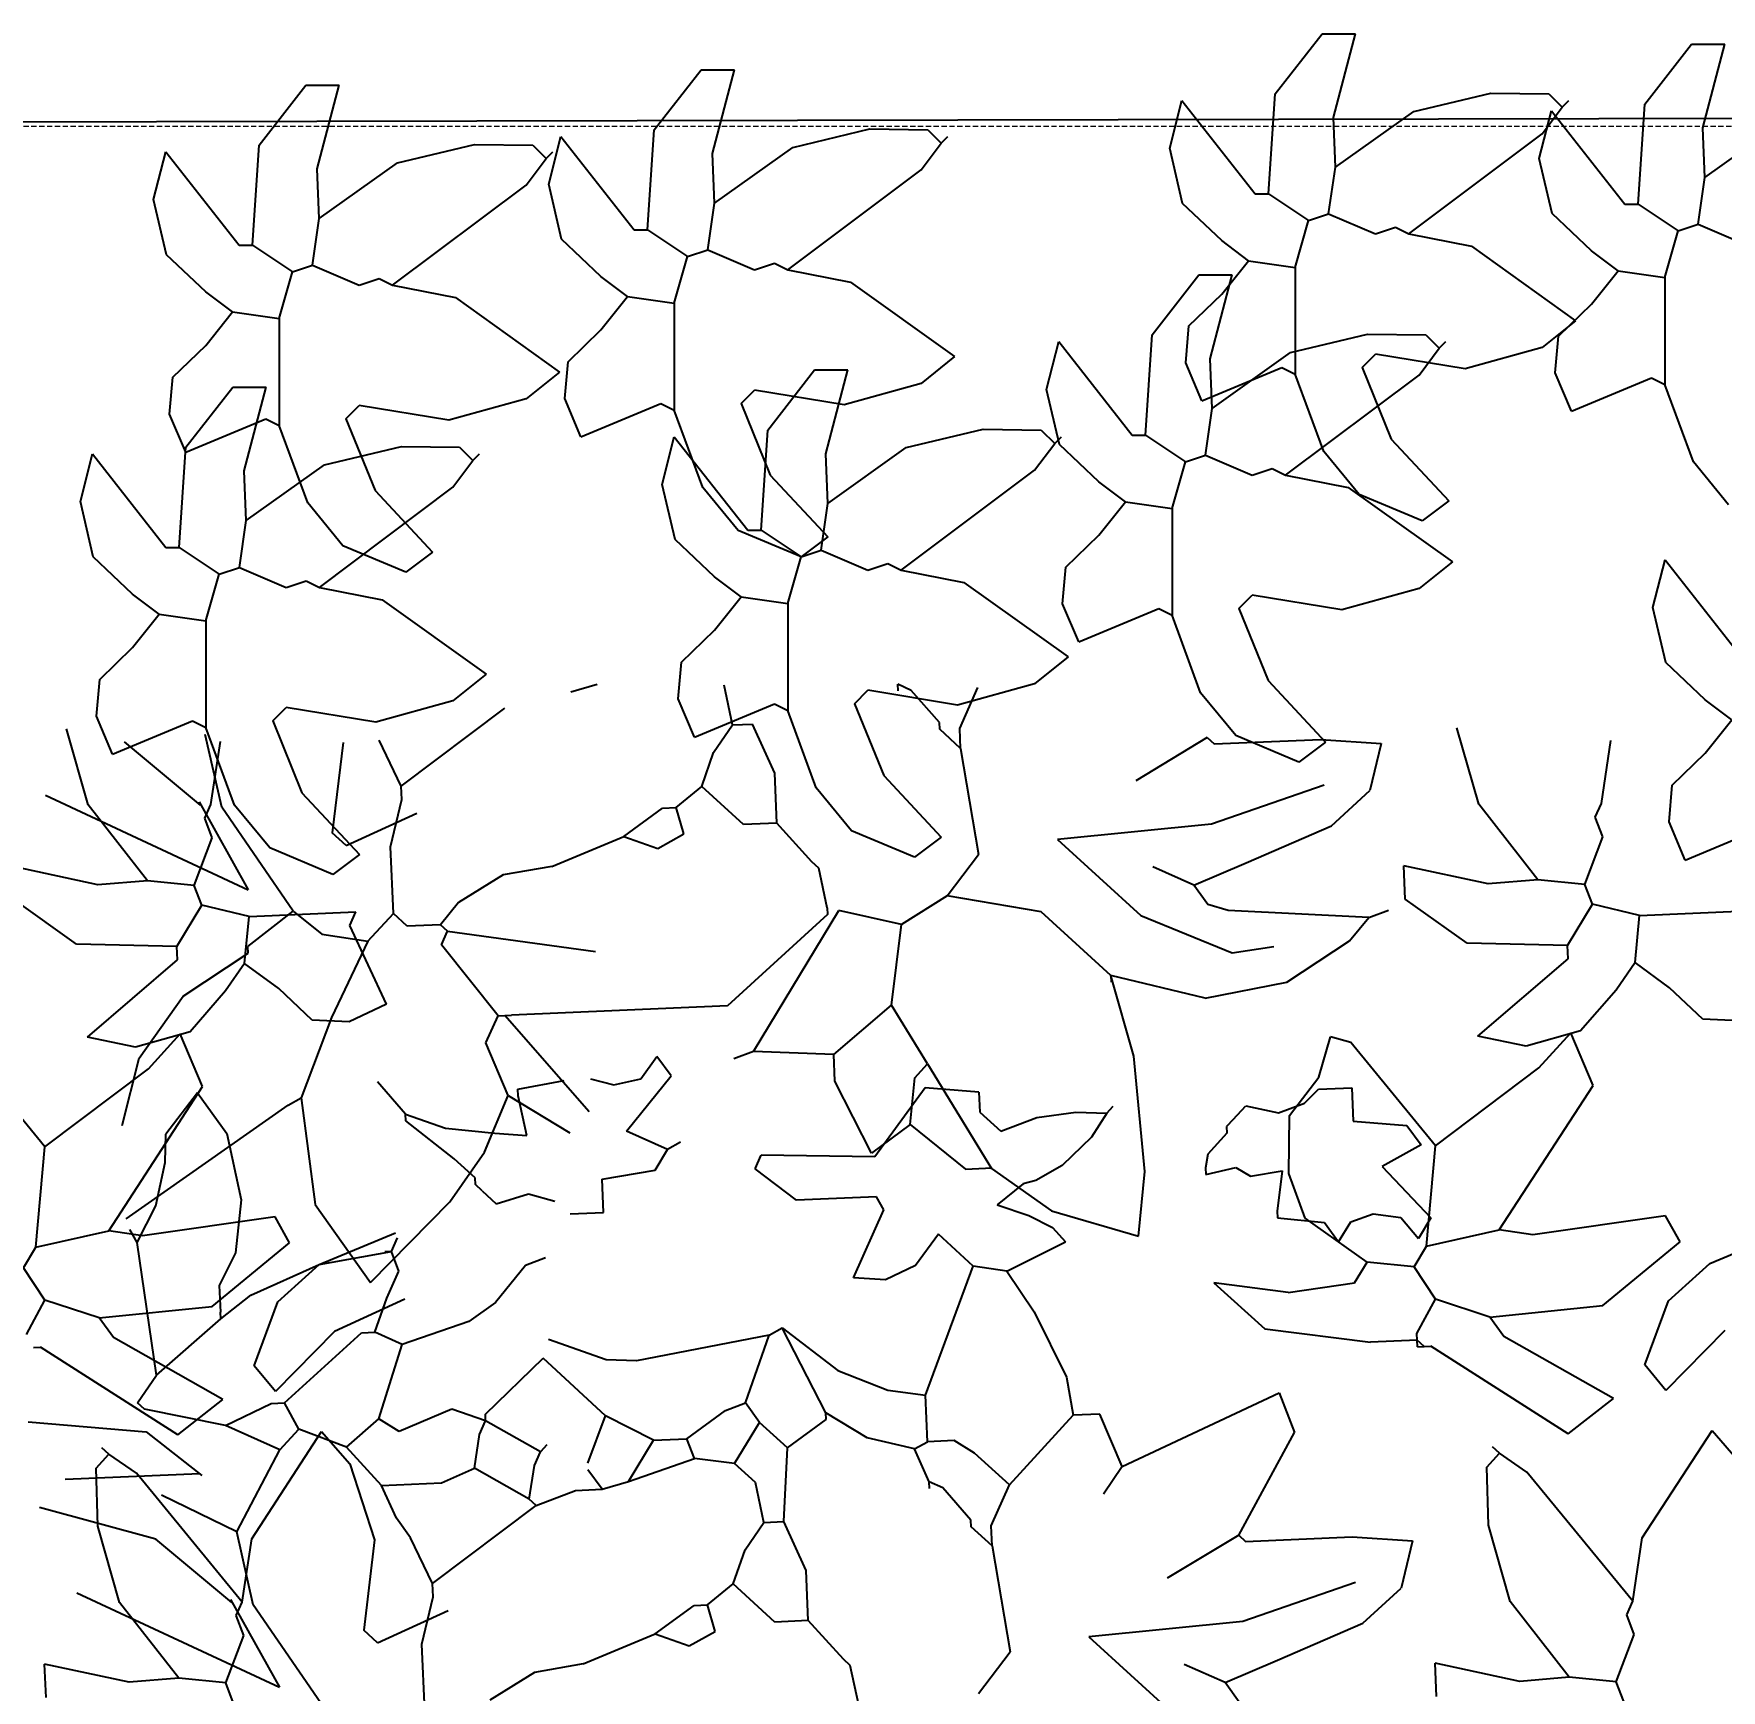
# Model space of a CAD drawing. Header units: inches. Extents: x 745 to 1928, y 308 to 2639.
# Drawn here: x 1653.5 to 1734.2, y 2533.6 to 2612.7 of the extents above; entities that cross this region are included whole.
import ezdxf

# ---------------------------------------------------------------- set-up
doc = ezdxf.new("R2010")
doc.units = ezdxf.units.IN
doc.header["$MEASUREMENT"] = 0
doc.linetypes.add('HIDDEN', pattern=[0.375, 0.25, -0.125])
for name, color, linetype, lineweight in [('A-FLOR-FTPT', 6, 'HIDDEN', 13), ('G-ANNO-DIM', 90, 'Continuous', 18), ('G-HEDGE', 96, 'Continuous', 25)]:
    doc.layers.add(name, color=color, linetype=linetype, lineweight=lineweight)
doc.styles.add('ARIAL', font='arial.ttf')
doc.dimstyles.new('TICK_36', dxfattribs={"dimtxt": 10, "dimasz": 3.6, "dimexe": 1.8, "dimexo": 1.2, "dimgap": 1.8, "dimtad": 0, "dimdec": 0, "dimzin": 0, "dimdsep": 46, "dimtxsty": 'ARIAL', "dimblk": 'OBLIQUE', "dimcen": 1.8, "dimdle": 1.8, "dimclrd": 256, "dimclrt": 256, "dimadec": 0, "dimazin": 0, "dimtfac": 1, "dimtdec": 0, "dimtmove": 1, "dimatfit": 3, "dimldrblk": 'OPEN90', "dimfxl": 1, "dimtfill": 1, "dimtolj": 1, "dimtzin": 0, "dimarcsym": 0})

# ---------------------------------------------------------------- blocks, each defined once
blk = doc.blocks.new('_Oblique')
at = {"color": 0, "linetype": 'ByBlock', "lineweight": -2}
blk.add_line((-0.5, -0.5), (0.5, 0.5), dxfattribs=at)
blk = doc.blocks.new('*D37')
at = {"layer": 'Defpoints', "color": 0, "transparency": 16777216}
for p in [(1920.195, 2609.029), (1543.521, 2608.302), (1544.011, 2354.302)]:
    blk.add_point(p, dxfattribs=at)
at = {"layer": 'G-ANNO-DIM', "lineweight": -2, "transparency": 16777216}
for p, q in [((1920.191, 2610.829), (1920.407, 2498.85)), ((1920.688, 2353.229), (1920.457, 2473.027))]:
    blk.add_line(p, q, dxfattribs=at)
at = {"layer": 'G-ANNO-DIM', "color": 0, "lineweight": -2, "transparency": 16777216}
for p, q in [((1544.721, 2608.304), (1921.995, 2609.032)), ((1545.211, 2354.304), (1922.485, 2355.032))]:
    blk.add_line(p, q, dxfattribs=at)
at = {"layer": 'G-ANNO-DIM', "lineweight": -2, "transparency": 16777216, "xscale": 3.6, "yscale": 3.6, "zscale": 3.6}
for p, rotation in [((1920.195, 2609.029), 90.11050432522009), ((1920.685, 2355.029), 270.1105043252201)]:
    blk.add_blockref('_Oblique', p, dxfattribs=dict(at, rotation=rotation))
at = {"layer": 'G-ANNO-DIM', "transparency": 16777216, "insert": (1920.432, 2485.938), "char_height": 10, "attachment_point": 5, "rotation": 270.1105, "style": 'ARIAL', "bg_fill": 3, "box_fill_scale": 1.25, "bg_fill_color": 256, "bg_fill_true_color": 13158600, "bg_fill_transparency": 0}
blk.add_mtext('\\A1;254', dxfattribs=at)
blk = doc.blocks.new('_Open90')
at = {"color": 0, "linetype": 'ByBlock', "lineweight": -2}
for p, q in [((-0.5, 0.5), (0, 0)), ((0, 0), (-1, 0)), ((0, 0), (-0.5, -0.5))]:
    blk.add_line(p, q, dxfattribs=at)

msp = doc.modelspace()

# ---------------------------------------------------------------- linework, layer by layer
at = {"layer": 'A-FLOR-FTPT'}
msp.add_line((1543.521, 2608.302), (1839.011, 2608.302), dxfattribs=at)
at = {"layer": 'G-HEDGE'}
for p, q in [((1712.848, 2609.842), (1715.081, 2612.712)), ((1715.081, 2612.712), (1716.675, 2612.712)), ((1715.628, 2608.708), (1716.675, 2612.712)), ((1730.507, 2609.352), (1732.74, 2612.222)), ((1732.74, 2612.222), (1734.334, 2612.222)), ((1733.288, 2608.218), (1734.334, 2612.222)), ((1683.169, 2608.126), (1685.403, 2610.996)), ((1685.403, 2610.996), (1686.996, 2610.996)), ((1685.95, 2606.992), (1686.996, 2610.996)), ((1664.283, 2607.391), (1666.516, 2610.261)), ((1666.516, 2610.261), (1668.11, 2610.261)), ((1667.064, 2606.257), (1668.11, 2610.261)), ((1712.529, 2605.059), (1712.848, 2609.842)), ((1719.464, 2609.001), (1723.146, 2609.88)), ((1723.146, 2609.88), (1725.923, 2609.842)), ((1725.923, 2609.842), (1726.561, 2609.204)), ((1707.804, 2607.244), (1708.384, 2609.523)), ((1708.384, 2609.523), (1711.891, 2605.059)), ((1725.463, 2606.754), (1726.043, 2609.032)), ((1725.605, 2607.929), (1726.561, 2609.204)), ((1726.043, 2609.032), (1729.551, 2604.568)), ((1726.561, 2609.204), (1726.88, 2609.523)), ((1730.189, 2604.568), (1730.507, 2609.352)), ((1715.718, 2606.334), (1715.628, 2608.708)), ((1715.718, 2606.334), (1719.464, 2609.001)), ((1733.377, 2605.844), (1733.288, 2608.218)), ((1733.378, 2605.844), (1737.123, 2608.511)), ((1670.899, 2606.55), (1674.581, 2607.428)), ((1674.581, 2607.428), (1677.359, 2607.391)), ((1678.126, 2605.528), (1678.705, 2607.807)), ((1678.705, 2607.807), (1682.213, 2603.343)), ((1682.851, 2603.343), (1683.169, 2608.126)), ((1689.785, 2607.285), (1693.467, 2608.164)), ((1693.467, 2608.164), (1696.245, 2608.126)), ((1695.927, 2606.213), (1696.883, 2607.488)), ((1696.245, 2608.126), (1696.883, 2607.488)), ((1696.883, 2607.488), (1697.202, 2607.807)), ((1719.226, 2603.145), (1725.605, 2607.929)), ((1659.24, 2604.792), (1659.819, 2607.071)), ((1659.819, 2607.071), (1663.327, 2602.607)), ((1663.965, 2602.607), (1664.283, 2607.391)), ((1677.04, 2605.477), (1677.997, 2606.753)), ((1677.359, 2607.391), (1677.997, 2606.753)), ((1677.997, 2606.753), (1678.316, 2607.071)), ((1686.04, 2604.618), (1685.95, 2606.992)), ((1686.04, 2604.618), (1689.785, 2607.285)), ((1708.417, 2604.608), (1707.804, 2607.244)), ((1726.077, 2604.118), (1725.463, 2606.754)), ((1667.154, 2603.883), (1667.064, 2606.257)), ((1667.154, 2603.883), (1670.899, 2606.55)), ((1689.548, 2601.429), (1695.927, 2606.213)), ((1715.399, 2604.102), (1715.718, 2606.334)), ((1733.059, 2603.612), (1733.377, 2605.844)), ((1670.662, 2600.694), (1677.04, 2605.477)), ((1678.739, 2602.892), (1678.126, 2605.528)), ((1711.891, 2605.059), (1712.529, 2605.059)), ((1712.529, 2605.059), (1714.442, 2603.782)), ((1659.853, 2602.156), (1659.24, 2604.792)), ((1685.721, 2602.386), (1686.04, 2604.618)), ((1710.297, 2602.826), (1708.417, 2604.608)), ((1729.551, 2604.568), (1730.189, 2604.568)), ((1730.189, 2604.568), (1732.102, 2603.292)), ((1666.835, 2601.65), (1667.154, 2603.882)), ((1713.804, 2601.55), (1714.442, 2603.782)), ((1714.442, 2603.782), (1715.399, 2604.102)), ((1715.399, 2604.102), (1717.631, 2603.145)), ((1717.631, 2603.145), (1718.588, 2603.464)), ((1718.588, 2603.464), (1719.226, 2603.145)), ((1727.957, 2602.335), (1726.077, 2604.118)), ((1732.102, 2603.292), (1733.059, 2603.612)), ((1733.059, 2603.612), (1735.291, 2602.655)), ((1663.327, 2602.607), (1663.965, 2602.607)), ((1663.965, 2602.607), (1665.878, 2601.331)), ((1680.619, 2601.11), (1678.739, 2602.892)), ((1682.213, 2603.343), (1682.851, 2603.343)), ((1682.851, 2603.343), (1684.764, 2602.066)), ((1711.572, 2601.869), (1710.297, 2602.826)), ((1719.226, 2603.145), (1722.225, 2602.558)), ((1731.464, 2601.06), (1732.102, 2603.292)), ((1661.733, 2600.374), (1659.853, 2602.156)), ((1684.126, 2599.834), (1684.764, 2602.066)), ((1684.764, 2602.066), (1685.721, 2602.386)), ((1685.721, 2602.386), (1687.953, 2601.429)), ((1710.297, 2600.275), (1711.572, 2601.869)), ((1711.572, 2601.869), (1713.804, 2601.55)), ((1722.225, 2602.558), (1727.199, 2598.999)), ((1729.232, 2601.379), (1727.957, 2602.335)), ((1665.24, 2599.099), (1665.878, 2601.331)), ((1665.878, 2601.331), (1666.835, 2601.65)), ((1666.835, 2601.65), (1669.067, 2600.694)), ((1669.067, 2600.694), (1670.024, 2601.012)), ((1670.024, 2601.012), (1670.662, 2600.694)), ((1681.894, 2600.153), (1680.619, 2601.11)), ((1687.953, 2601.429), (1688.91, 2601.748)), ((1688.91, 2601.748), (1689.548, 2601.429)), ((1689.548, 2601.429), (1692.547, 2600.842)), ((1706.961, 2598.32), (1709.194, 2601.19)), ((1709.194, 2601.19), (1710.788, 2601.19)), ((1709.742, 2597.186), (1710.788, 2601.19)), ((1713.804, 2601.55), (1713.804, 2596.448)), ((1727.957, 2599.785), (1729.232, 2601.379)), ((1729.232, 2601.379), (1731.464, 2601.06)), ((1731.464, 2601.06), (1731.464, 2595.958)), ((1663.008, 2599.417), (1661.733, 2600.374)), ((1670.662, 2600.693), (1673.661, 2600.106)), ((1680.619, 2598.559), (1681.894, 2600.153)), ((1681.894, 2600.153), (1684.126, 2599.834)), ((1692.547, 2600.842), (1697.521, 2597.283)), ((1708.724, 2598.75), (1710.297, 2600.275)), ((1661.733, 2597.823), (1663.008, 2599.417)), ((1663.008, 2599.417), (1665.24, 2599.099)), ((1673.661, 2600.106), (1678.635, 2596.548)), ((1684.126, 2599.834), (1684.126, 2594.732)), ((1726.384, 2598.26), (1727.957, 2599.785)), ((1665.24, 2599.099), (1665.24, 2593.997)), ((1679.046, 2597.034), (1680.619, 2598.559)), ((1708.571, 2596.993), (1708.724, 2598.75)), ((1727.199, 2598.999), (1725.605, 2597.723)), ((1660.16, 2596.298), (1661.733, 2597.823)), ((1701.917, 2595.721), (1702.497, 2598)), ((1702.497, 2598), (1706.004, 2593.536)), ((1706.642, 2593.536), (1706.961, 2598.32)), ((1713.577, 2597.479), (1717.259, 2598.357)), ((1717.259, 2598.357), (1720.037, 2598.32)), ((1720.037, 2598.32), (1720.675, 2597.682)), ((1720.675, 2597.682), (1720.993, 2598)), ((1726.231, 2596.502), (1726.384, 2598.26)), ((1678.893, 2595.277), (1679.046, 2597.034)), ((1697.52, 2597.283), (1695.927, 2596.007)), ((1709.34, 2595.172), (1708.571, 2596.993)), ((1709.831, 2594.812), (1709.742, 2597.186)), ((1709.831, 2594.812), (1713.577, 2597.479)), ((1716.994, 2596.767), (1717.631, 2597.405)), ((1721.918, 2596.7), (1717.631, 2597.405)), ((1719.718, 2596.406), (1720.675, 2597.682)), ((1725.605, 2597.723), (1721.918, 2596.7)), ((1660.007, 2594.541), (1660.16, 2596.298)), ((1678.634, 2596.547), (1677.04, 2595.272)), ((1688.591, 2593.775), (1690.824, 2596.645)), ((1690.824, 2596.645), (1692.418, 2596.645)), ((1691.372, 2592.641), (1692.418, 2596.645)), ((1709.34, 2595.172), (1713.167, 2596.767)), ((1713.167, 2596.767), (1713.804, 2596.448)), ((1713.34, 2591.623), (1719.718, 2596.406)), ((1715.168, 2592.746), (1713.804, 2596.448)), ((1716.994, 2596.767), (1718.39, 2593.332)), ((1727, 2594.681), (1726.231, 2596.502)), ((1727, 2594.681), (1730.827, 2596.276)), ((1730.827, 2596.276), (1731.464, 2595.958)), ((1660.787, 2592.954), (1663.02, 2595.824)), ((1663.02, 2595.824), (1664.613, 2595.824)), ((1663.567, 2591.82), (1664.613, 2595.824)), ((1687.316, 2595.051), (1687.953, 2595.689)), ((1692.24, 2594.984), (1687.953, 2595.689)), ((1695.927, 2596.007), (1692.24, 2594.984)), ((1702.531, 2593.085), (1701.917, 2595.721)), ((1732.828, 2592.256), (1731.464, 2595.958)), ((1660.776, 2592.72), (1660.007, 2594.541)), ((1668.43, 2594.315), (1669.067, 2594.953)), ((1673.354, 2594.248), (1669.067, 2594.953)), ((1677.04, 2595.272), (1673.354, 2594.248)), ((1679.662, 2593.456), (1678.893, 2595.277)), ((1679.662, 2593.456), (1683.489, 2595.051)), ((1683.489, 2595.051), (1684.126, 2594.732)), ((1685.49, 2591.03), (1684.126, 2594.732)), ((1687.316, 2595.051), (1688.712, 2591.615)), ((1709.513, 2592.579), (1709.831, 2594.811)), ((1660.776, 2592.72), (1664.603, 2594.315)), ((1664.603, 2594.315), (1665.24, 2593.997)), ((1666.604, 2590.294), (1665.24, 2593.997)), ((1668.43, 2594.315), (1669.825, 2590.88)), ((1688.273, 2588.992), (1688.591, 2593.775)), ((1695.207, 2592.934), (1698.889, 2593.813)), ((1698.889, 2593.813), (1701.667, 2593.775)), ((1701.667, 2593.775), (1702.305, 2593.137)), ((1660.468, 2588.171), (1660.787, 2592.954)), ((1667.402, 2592.113), (1671.085, 2592.992)), ((1671.085, 2592.992), (1673.862, 2592.954)), ((1673.862, 2592.954), (1674.5, 2592.316)), ((1683.547, 2591.177), (1684.127, 2593.456)), ((1684.127, 2593.456), (1687.635, 2588.992)), ((1691.462, 2590.267), (1695.207, 2592.934)), ((1701.348, 2591.862), (1702.305, 2593.137)), ((1702.305, 2593.137), (1702.624, 2593.456)), ((1704.41, 2591.303), (1702.531, 2593.085)), ((1706.004, 2593.536), (1706.642, 2593.536)), ((1706.642, 2593.536), (1708.556, 2592.26)), ((1718.39, 2593.332), (1721.14, 2590.388)), ((1655.743, 2590.356), (1656.322, 2592.635)), ((1656.322, 2592.635), (1659.83, 2588.171)), ((1663.657, 2589.446), (1667.402, 2592.113)), ((1673.544, 2591.041), (1674.5, 2592.316)), ((1674.5, 2592.316), (1674.819, 2592.635)), ((1691.461, 2590.267), (1691.372, 2592.641)), ((1707.918, 2590.028), (1708.556, 2592.26)), ((1708.556, 2592.26), (1709.513, 2592.579)), ((1709.513, 2592.579), (1711.745, 2591.623)), ((1716.855, 2590.696), (1715.168, 2592.746)), ((1734.515, 2590.205), (1732.828, 2592.256)), ((1663.657, 2589.446), (1663.567, 2591.82)), ((1688.712, 2591.615), (1691.461, 2588.672)), ((1694.97, 2587.078), (1701.348, 2591.862)), ((1705.686, 2590.346), (1704.41, 2591.303)), ((1711.745, 2591.623), (1712.701, 2591.941)), ((1712.701, 2591.941), (1713.34, 2591.623)), ((1713.34, 2591.623), (1716.339, 2591.035)), ((1667.165, 2586.257), (1673.544, 2591.041)), ((1669.825, 2590.88), (1672.575, 2587.937)), ((1684.161, 2588.541), (1683.547, 2591.177)), ((1687.177, 2588.979), (1685.49, 2591.03)), ((1716.339, 2591.035), (1721.313, 2587.477)), ((1719.864, 2589.431), (1716.855, 2590.696)), ((1656.356, 2587.72), (1655.743, 2590.356)), ((1668.291, 2588.244), (1666.604, 2590.294)), ((1691.143, 2588.035), (1691.461, 2590.267)), ((1704.41, 2588.752), (1705.686, 2590.346)), ((1705.686, 2590.346), (1707.918, 2590.028)), ((1707.918, 2590.028), (1707.918, 2584.926)), ((1721.14, 2590.388), (1719.864, 2589.431)), ((1663.338, 2587.214), (1663.657, 2589.446)), ((1690.186, 2587.715), (1687.177, 2588.979)), ((1687.635, 2588.992), (1688.273, 2588.992)), ((1688.273, 2588.992), (1690.186, 2587.715)), ((1659.83, 2588.171), (1660.468, 2588.171)), ((1660.468, 2588.171), (1662.381, 2586.894)), ((1671.3, 2586.98), (1668.291, 2588.244)), ((1686.041, 2586.759), (1684.161, 2588.541)), ((1691.461, 2588.672), (1690.186, 2587.715)), ((1702.838, 2587.228), (1704.41, 2588.752)), ((1658.236, 2585.938), (1656.356, 2587.72)), ((1672.575, 2587.937), (1671.3, 2586.98)), ((1689.548, 2585.483), (1690.186, 2587.715)), ((1690.186, 2587.715), (1691.143, 2588.035)), ((1691.143, 2588.035), (1693.375, 2587.078)), ((1693.375, 2587.078), (1694.332, 2587.397)), ((1694.332, 2587.397), (1694.97, 2587.078)), ((1721.312, 2587.476), (1719.718, 2586.201)), ((1730.898, 2585.3), (1731.478, 2587.579)), ((1731.478, 2587.579), (1734.985, 2583.115)), ((1661.743, 2584.662), (1662.381, 2586.894)), ((1662.381, 2586.894), (1663.338, 2587.214)), ((1663.338, 2587.214), (1665.57, 2586.257)), ((1665.57, 2586.257), (1666.527, 2586.576)), ((1666.527, 2586.576), (1667.165, 2586.257)), ((1687.316, 2585.802), (1686.041, 2586.759)), ((1694.97, 2587.078), (1697.969, 2586.491)), ((1697.969, 2586.491), (1702.943, 2582.932)), ((1702.684, 2585.47), (1702.838, 2587.228)), ((1659.511, 2584.981), (1658.236, 2585.938)), ((1667.165, 2586.257), (1670.164, 2585.67)), ((1670.164, 2585.67), (1675.138, 2582.111)), ((1686.041, 2584.208), (1687.316, 2585.802)), ((1687.316, 2585.802), (1689.548, 2585.483)), ((1711.108, 2585.244), (1711.745, 2585.882)), ((1716.032, 2585.177), (1711.745, 2585.882)), ((1719.718, 2586.201), (1716.032, 2585.177)), ((1658.236, 2583.387), (1659.511, 2584.981)), ((1659.511, 2584.981), (1661.743, 2584.662)), ((1689.548, 2585.483), (1689.548, 2580.381)), ((1703.454, 2583.649), (1702.684, 2585.47)), ((1703.454, 2583.649), (1707.281, 2585.244)), ((1707.281, 2585.244), (1707.918, 2584.926)), ((1709.281, 2581.223), (1707.918, 2584.926)), ((1711.107, 2585.244), (1712.503, 2581.809)), ((1731.512, 2582.664), (1730.898, 2585.3)), ((1661.743, 2584.662), (1661.743, 2579.56)), ((1684.468, 2582.683), (1686.041, 2584.208)), ((1656.663, 2581.862), (1658.236, 2583.387)), ((1684.315, 2580.926), (1684.468, 2582.683)), ((1702.942, 2582.932), (1701.348, 2581.656)), ((1733.392, 2580.882), (1731.512, 2582.664)), ((1656.51, 2580.105), (1656.663, 2581.862)), ((1675.137, 2582.111), (1673.544, 2580.835)), ((1679.178, 2581.263), (1680.438, 2581.637)), ((1694.817, 2581.306), (1694.803, 2581.626)), ((1695.454, 2581.334), (1694.803, 2581.626)), ((1701.348, 2581.656), (1697.662, 2580.633)), ((1712.503, 2581.809), (1715.253, 2578.866)), ((1673.544, 2580.835), (1669.857, 2579.812)), ((1685.084, 2579.105), (1684.315, 2580.926)), ((1686.908, 2579.685), (1686.506, 2581.583)), ((1692.738, 2580.7), (1693.375, 2581.338)), ((1697.662, 2580.633), (1693.375, 2581.338)), ((1696.798, 2579.797), (1695.454, 2581.334)), ((1697.768, 2579.52), (1698.64, 2581.473)), ((1710.969, 2579.173), (1709.281, 2581.223)), ((1734.667, 2579.925), (1733.392, 2580.882)), ((1657.279, 2578.284), (1656.51, 2580.105)), ((1664.933, 2579.879), (1665.57, 2580.517)), ((1669.857, 2579.812), (1665.57, 2580.517)), ((1671.074, 2576.76), (1676.02, 2580.487)), ((1685.084, 2579.105), (1688.911, 2580.7)), ((1688.911, 2580.7), (1689.548, 2580.381)), ((1690.911, 2576.679), (1689.548, 2580.381)), ((1692.737, 2580.7), (1694.133, 2577.265)), ((1656.114, 2575.86), (1655.076, 2579.5)), ((1657.279, 2578.284), (1661.106, 2579.879)), ((1661.106, 2579.879), (1661.743, 2579.56)), ((1662.5, 2575.748), (1661.71, 2579.225)), ((1663.107, 2575.858), (1661.743, 2579.56)), ((1664.933, 2579.879), (1666.329, 2576.444)), ((1686.007, 2578.369), (1686.908, 2579.685)), ((1686.908, 2579.685), (1687.863, 2579.727)), ((1688.929, 2577.383), (1687.863, 2579.727)), ((1696.812, 2579.478), (1696.798, 2579.797)), ((1697.809, 2578.564), (1696.812, 2579.478)), ((1697.809, 2578.564), (1697.768, 2579.52)), ((1722.571, 2575.906), (1721.532, 2579.547)), ((1733.392, 2578.331), (1734.667, 2579.925)), ((1661.484, 2575.853), (1657.844, 2578.88)), ((1661.975, 2575.878), (1662.432, 2578.899)), ((1668.297, 2578.848), (1667.78, 2574.534)), ((1671.074, 2576.76), (1670.021, 2578.949)), ((1697.809, 2578.564), (1698.669, 2573.494)), ((1709.598, 2579.078), (1706.177, 2577.013)), ((1709.598, 2579.078), (1709.931, 2578.774)), ((1709.931, 2578.774), (1715.028, 2578.996)), ((1713.978, 2577.909), (1710.969, 2579.173)), ((1715.253, 2578.866), (1713.978, 2577.909)), ((1715.028, 2578.996), (1717.909, 2578.802)), ((1717.909, 2578.802), (1717.37, 2576.544)), ((1728.431, 2575.925), (1728.888, 2578.946)), ((1685.439, 2576.748), (1686.007, 2578.369)), ((1731.819, 2576.806), (1733.392, 2578.331)), ((1671.102, 2576.123), (1671.074, 2576.76)), ((1689.028, 2574.989), (1688.929, 2577.383)), ((1694.133, 2577.265), (1696.883, 2574.321)), ((1715.177, 2576.814), (1709.804, 2574.947)), ((1731.665, 2575.049), (1731.819, 2576.806)), ((1654.066, 2576.323), (1663.754, 2571.811)), ((1661.422, 2576.005), (1663.754, 2571.811)), ((1666.329, 2576.444), (1669.078, 2573.5)), ((1670.563, 2573.865), (1671.102, 2576.123)), ((1684.207, 2575.737), (1685.439, 2576.748)), ((1687.434, 2574.92), (1685.439, 2576.748)), ((1692.599, 2574.629), (1690.911, 2576.679)), ((1715.528, 2574.868), (1717.37, 2576.544)), ((1658.942, 2572.234), (1656.114, 2575.86)), ((1661.685, 2575.226), (1661.975, 2575.878)), ((1662.045, 2574.284), (1661.685, 2575.226)), ((1665.909, 2570.789), (1662.5, 2575.748)), ((1664.794, 2573.808), (1663.107, 2575.858)), ((1668.445, 2573.925), (1671.816, 2575.469)), ((1681.713, 2574.351), (1683.569, 2575.709)), ((1683.569, 2575.709), (1684.207, 2575.737)), ((1684.581, 2574.476), (1684.207, 2575.737)), ((1725.398, 2572.281), (1722.571, 2575.906)), ((1728.141, 2575.273), (1728.431, 2575.924)), ((1728.501, 2574.331), (1728.141, 2575.273)), ((1668.445, 2573.926), (1667.78, 2574.534)), ((1678.265, 2572.924), (1681.713, 2574.351)), ((1681.713, 2574.351), (1683.334, 2573.783)), ((1683.334, 2573.783), (1684.581, 2574.476)), ((1689.028, 2574.989), (1687.434, 2574.92)), ((1690.704, 2573.147), (1689.028, 2574.989)), ((1695.608, 2573.364), (1692.599, 2574.629)), ((1709.804, 2574.947), (1702.432, 2574.217)), ((1711.455, 2573.094), (1715.528, 2574.868)), ((1732.435, 2573.228), (1731.665, 2575.049)), ((1732.435, 2573.228), (1736.262, 2574.823)), ((1661.186, 2572.013), (1662.045, 2574.284)), ((1667.803, 2572.543), (1664.794, 2573.808)), ((1670.702, 2570.679), (1670.563, 2573.865)), ((1696.883, 2574.321), (1695.608, 2573.364)), ((1702.432, 2574.217), (1706.422, 2570.582)), ((1727.642, 2572.059), (1728.501, 2574.331)), ((1656.574, 2572.041), (1652.528, 2572.912)), ((1669.078, 2573.5), (1667.803, 2572.543)), ((1678.265, 2572.924), (1675.948, 2572.517)), ((1691.036, 2572.843), (1690.704, 2573.147)), ((1691.438, 2570.945), (1691.036, 2572.843)), ((1697.159, 2571.513), (1698.669, 2573.494)), ((1708.948, 2572.027), (1706.995, 2572.9)), ((1708.948, 2572.027), (1711.455, 2573.094)), ((1719.054, 2571.366), (1718.984, 2572.958)), ((1723.03, 2572.087), (1718.984, 2572.958)), ((1658.942, 2572.234), (1656.574, 2572.041)), ((1661.186, 2572.013), (1658.942, 2572.234)), ((1661.547, 2571.071), (1661.186, 2572.013)), ((1675.948, 2572.517), (1673.807, 2571.195)), ((1709.626, 2571.099), (1708.948, 2572.027)), ((1725.398, 2572.28), (1723.03, 2572.087)), ((1727.642, 2572.059), (1725.398, 2572.28)), ((1728.003, 2571.117), (1727.642, 2572.059)), ((1655.562, 2569.213), (1652.598, 2571.319)), ((1673.807, 2571.195), (1672.959, 2570.139)), ((1697.159, 2571.513), (1694.985, 2570.142)), ((1701.662, 2570.752), (1697.159, 2571.513)), ((1722.019, 2569.26), (1719.054, 2571.366)), ((1726.811, 2569.15), (1728.003, 2571.117)), ((1730.261, 2570.577), (1728.003, 2571.117)), ((1660.355, 2569.104), (1661.547, 2571.071)), ((1663.805, 2570.53), (1661.547, 2571.071)), ((1663.584, 2568.287), (1663.805, 2570.53)), ((1663.747, 2569.099), (1665.909, 2570.789)), ((1663.805, 2570.53), (1668.902, 2570.753)), ((1665.909, 2570.789), (1667.277, 2569.682)), ((1668.612, 2570.102), (1668.902, 2570.753)), ((1669.482, 2569.349), (1670.702, 2570.679)), ((1671.366, 2570.07), (1670.702, 2570.679)), ((1691.452, 2570.626), (1686.662, 2566.267)), ((1687.906, 2564.087), (1691.986, 2570.821)), ((1691.438, 2570.945), (1691.452, 2570.626)), ((1694.985, 2570.142), (1691.986, 2570.821)), ((1704.986, 2567.705), (1701.662, 2570.752)), ((1706.422, 2570.582), (1710.786, 2568.799)), ((1710.596, 2570.823), (1709.626, 2571.099)), ((1717.315, 2570.477), (1710.596, 2570.823)), ((1716.396, 2569.367), (1717.315, 2570.477)), ((1717.315, 2570.477), (1718.257, 2570.837)), ((1730.04, 2568.333), (1730.261, 2570.577)), ((1730.261, 2570.577), (1735.358, 2570.799)), ((1667.277, 2569.682), (1669.482, 2569.349)), ((1670.372, 2566.348), (1668.612, 2570.102)), ((1672.959, 2570.139), (1671.366, 2570.07)), ((1673.291, 2569.834), (1672.959, 2570.139)), ((1673.001, 2569.183), (1673.291, 2569.834)), ((1673.291, 2569.834), (1680.357, 2568.865)), ((1694.514, 2566.291), (1694.985, 2570.142)), ((1660.355, 2569.104), (1655.562, 2569.213)), ((1660.383, 2568.466), (1660.355, 2569.104)), ((1660.659, 2566.73), (1663.761, 2568.781)), ((1663.761, 2568.781), (1663.747, 2569.099)), ((1669.482, 2569.349), (1667.743, 2565.71)), ((1675.703, 2565.79), (1673.001, 2569.183)), ((1710.786, 2568.799), (1712.786, 2569.09)), ((1713.404, 2567.394), (1716.396, 2569.367)), ((1726.811, 2569.15), (1722.019, 2569.26)), ((1726.839, 2568.513), (1726.811, 2569.15)), ((1656.076, 2564.767), (1660.383, 2568.466)), ((1663.584, 2568.287), (1662.683, 2566.971)), ((1665.232, 2567.082), (1663.584, 2568.287)), ((1722.532, 2564.814), (1726.839, 2568.513)), ((1730.04, 2568.333), (1729.14, 2567.018)), ((1731.688, 2567.129), (1730.04, 2568.333)), ((1666.824, 2565.577), (1665.232, 2567.082)), ((1704.986, 2567.705), (1705, 2567.386)), ((1709.503, 2566.624), (1704.986, 2567.705)), ((1706.083, 2563.85), (1704.986, 2567.705)), ((1709.503, 2566.624), (1713.404, 2567.394)), ((1733.28, 2565.624), (1731.688, 2567.129)), ((1658.554, 2563.765), (1660.659, 2566.73)), ((1662.683, 2566.971), (1660.985, 2565.015)), ((1670.372, 2566.348), (1668.586, 2565.5)), ((1691.744, 2563.935), (1694.514, 2566.291)), ((1696.232, 2563.493), (1694.514, 2566.291)), ((1729.14, 2567.018), (1727.441, 2565.062)), ((1667.743, 2565.71), (1666.297, 2561.868)), ((1668.586, 2565.5), (1666.824, 2565.577)), ((1675.121, 2564.488), (1675.703, 2565.79)), ((1675.703, 2565.79), (1676.021, 2565.803)), ((1676.021, 2565.803), (1676.339, 2565.817)), ((1680.053, 2561.191), (1676.021, 2565.803)), ((1686.662, 2566.267), (1676.339, 2565.817)), ((1735.042, 2565.547), (1733.28, 2565.624)), ((1658.378, 2564.288), (1656.076, 2564.767)), ((1660.985, 2565.015), (1658.378, 2564.288)), ((1658.993, 2563.258), (1660.516, 2564.921)), ((1661.583, 2562.414), (1660.516, 2564.921)), ((1714.935, 2562.847), (1715.488, 2564.786)), ((1716.458, 2564.51), (1715.488, 2564.786)), ((1724.834, 2564.334), (1722.532, 2564.814)), ((1727.441, 2565.062), (1724.834, 2564.334)), ((1725.449, 2563.305), (1726.972, 2564.968)), ((1728.039, 2562.46), (1726.972, 2564.968)), ((1654.047, 2559.531), (1650.002, 2564.463)), ((1676.188, 2561.98), (1675.121, 2564.488)), ((1687.906, 2564.087), (1686.965, 2563.727)), ((1691.744, 2563.935), (1687.906, 2564.087)), ((1691.799, 2562.661), (1691.744, 2563.935)), ((1720.503, 2559.578), (1716.458, 2564.51)), ((1654.047, 2559.531), (1658.993, 2563.258)), ((1657.737, 2560.537), (1658.554, 2563.765)), ((1682.528, 2562.768), (1683.289, 2563.844)), ((1683.968, 2562.916), (1683.289, 2563.844)), ((1695.623, 2562.828), (1696.232, 2563.493)), ((1696.232, 2563.493), (1699.28, 2558.485)), ((1706.616, 2558.344), (1706.083, 2563.85)), ((1720.503, 2559.578), (1725.449, 2563.305)), ((1657.095, 2555.515), (1661.583, 2562.414)), ((1671.279, 2561.086), (1669.936, 2562.623)), ((1676.654, 2562.278), (1678.87, 2562.693)), ((1676.668, 2561.959), (1676.654, 2562.278)), ((1680.128, 2562.777), (1681.232, 2562.483)), ((1681.232, 2562.483), (1682.528, 2562.768)), ((1681.849, 2560.269), (1683.968, 2562.916)), ((1693.545, 2559.225), (1691.799, 2562.661)), ((1696.123, 2562.345), (1693.713, 2559.049)), ((1695.401, 2560.584), (1695.623, 2562.828)), ((1698.686, 2562.138), (1696.123, 2562.345)), ((1713.522, 2561.016), (1714.935, 2562.847)), ((1714.243, 2561.609), (1714.915, 2562.282)), ((1714.915, 2562.282), (1716.508, 2562.351)), ((1716.508, 2562.351), (1716.578, 2560.758)), ((1723.551, 2555.561), (1728.039, 2562.46)), ((1657.932, 2556.078), (1665.674, 2561.522)), ((1661.339, 2562.106), (1659.829, 2560.125)), ((1661.339, 2562.106), (1662.738, 2560.159)), ((1665.674, 2561.522), (1666.297, 2561.868)), ((1666.297, 2561.868), (1666.96, 2556.769)), ((1675.06, 2559.272), (1676.188, 2561.98)), ((1676.188, 2561.98), (1679.139, 2560.194)), ((1677.07, 2560.061), (1676.668, 2561.959)), ((1698.686, 2562.138), (1698.728, 2561.183)), ((1704.795, 2561.128), (1705.099, 2561.46)), ((1710.829, 2560.826), (1711.438, 2561.491)), ((1711.438, 2561.491), (1713.009, 2561.155)), ((1713.009, 2561.155), (1714.243, 2561.609)), ((1671.293, 2560.767), (1671.279, 2561.086)), ((1671.279, 2561.086), (1673.197, 2560.418)), ((1673.606, 2558.952), (1671.293, 2560.767)), ((1698.728, 2561.183), (1699.725, 2560.268)), ((1699.725, 2560.268), (1701.448, 2560.92)), ((1701.448, 2560.92), (1703.313, 2561.185)), ((1703.313, 2561.185), (1704.795, 2561.128)), ((1704.795, 2561.128), (1704.069, 2559.99)), ((1710.829, 2560.826), (1710.524, 2560.494)), ((1713.496, 2558.251), (1713.522, 2561.016)), ((1716.578, 2560.758), (1719.14, 2560.551)), ((1659.799, 2558.775), (1659.829, 2560.125)), ((1662.738, 2560.159), (1663.421, 2556.99)), ((1673.197, 2560.418), (1675.552, 2560.178)), ((1675.552, 2560.178), (1677.07, 2560.061)), ((1683.802, 2559.397), (1681.849, 2560.269)), ((1695.401, 2560.584), (1693.545, 2559.225)), ((1695.401, 2560.584), (1698.048, 2558.464)), ((1704.069, 2559.99), (1702.662, 2558.638)), ((1710.538, 2560.176), (1709.623, 2559.178)), ((1710.524, 2560.494), (1710.538, 2560.176)), ((1719.14, 2560.551), (1719.819, 2559.623)), ((1653.619, 2554.724), (1654.047, 2559.531)), ((1673.404, 2556.896), (1675.06, 2559.272)), ((1683.206, 2558.413), (1683.802, 2559.397)), ((1684.426, 2559.744), (1683.802, 2559.397)), ((1687.991, 2558.48), (1688.283, 2559.131)), ((1693.713, 2559.049), (1688.283, 2559.131)), ((1709.623, 2559.178), (1709.516, 2558.516)), ((1719.819, 2559.623), (1717.949, 2558.583)), ((1720.075, 2554.771), (1720.503, 2559.578)), ((1659.344, 2556.698), (1659.799, 2558.775)), ((1674.604, 2558.038), (1673.606, 2558.952)), ((1680.672, 2557.984), (1683.206, 2558.413)), ((1689.973, 2556.97), (1687.991, 2558.48)), ((1698.048, 2558.464), (1699.322, 2558.52)), ((1699.28, 2558.485), (1702.154, 2556.461)), ((1702.662, 2558.638), (1701.404, 2557.908)), ((1706.311, 2555.26), (1706.616, 2558.344)), ((1709.516, 2558.516), (1709.53, 2558.197)), ((1709.53, 2558.197), (1710.958, 2558.539)), ((1710.958, 2558.539), (1711.668, 2558.126)), ((1711.668, 2558.126), (1713.17, 2558.375)), ((1713.17, 2558.375), (1712.935, 2556.45)), ((1714.271, 2556.114), (1713.496, 2558.251)), ((1717.949, 2558.583), (1720.29, 2556.131)), ((1674.618, 2557.72), (1674.604, 2558.038)), ((1674.951, 2557.415), (1674.618, 2557.72)), ((1674.951, 2557.415), (1675.615, 2556.806)), ((1680.741, 2556.39), (1680.672, 2557.984)), ((1700.792, 2557.761), (1699.559, 2556.749)), ((1701.404, 2557.908), (1700.792, 2557.761)), ((1658.458, 2554.958), (1659.344, 2556.698)), ((1663.421, 2556.99), (1663.15, 2554.465)), ((1666.96, 2556.769), (1669.614, 2553.046)), ((1669.614, 2553.046), (1673.404, 2556.896)), ((1675.615, 2556.806), (1677.151, 2557.277)), ((1677.151, 2557.277), (1678.42, 2556.933)), ((1693.796, 2557.137), (1689.973, 2556.97)), ((1694.143, 2556.513), (1693.796, 2557.137)), ((1699.559, 2556.749), (1701.066, 2556.235)), ((1665.047, 2556.18), (1658.702, 2555.266)), ((1665.739, 2554.934), (1665.047, 2556.18)), ((1679.148, 2556.321), (1680.741, 2556.39)), ((1692.688, 2553.258), (1694.143, 2556.513)), ((1701.066, 2556.235), (1702.205, 2555.67)), ((1702.154, 2556.461), (1706.311, 2555.26)), ((1712.935, 2556.45), (1712.949, 2556.13)), ((1712.949, 2556.13), (1715.193, 2555.909)), ((1717.235, 2554.009), (1714.271, 2556.114)), ((1715.193, 2555.909), (1715.872, 2554.981)), ((1715.872, 2554.981), (1716.454, 2555.935)), ((1716.454, 2555.935), (1717.527, 2556.325)), ((1717.527, 2556.325), (1718.843, 2556.154)), ((1718.843, 2556.154), (1719.695, 2555.148)), ((1720.29, 2556.131), (1719.695, 2555.148)), ((1731.503, 2556.227), (1725.159, 2555.313)), ((1732.195, 2554.981), (1731.503, 2556.227)), ((1653.619, 2554.724), (1657.095, 2555.515)), ((1658.702, 2555.266), (1657.095, 2555.515)), ((1658.458, 2554.958), (1658.112, 2555.581)), ((1667.155, 2553.897), (1670.795, 2555.42)), ((1670.607, 2554.53), (1670.898, 2555.181)), ((1696.747, 2555.35), (1695.659, 2553.849)), ((1698.41, 2553.826), (1696.747, 2555.35)), ((1702.205, 2555.67), (1702.829, 2554.977)), ((1720.075, 2554.771), (1723.551, 2555.561)), ((1725.159, 2555.313), (1723.551, 2555.561)), ((1733.611, 2553.943), (1737.251, 2555.467)), ((1653.023, 2553.741), (1653.619, 2554.724)), ((1659.374, 2548.614), (1658.458, 2554.958)), ((1662.041, 2551.9), (1665.739, 2554.934)), ((1663.15, 2554.465), (1662.379, 2552.894)), ((1667.155, 2553.897), (1670.607, 2554.53)), ((1670.289, 2554.516), (1670.607, 2554.53)), ((1670.967, 2553.588), (1670.607, 2554.53)), ((1677.963, 2554.213), (1677.022, 2553.852)), ((1700.017, 2553.578), (1702.829, 2554.977)), ((1719.479, 2553.787), (1720.075, 2554.771)), ((1728.497, 2551.946), (1732.195, 2554.981)), ((1654.048, 2552.19), (1653.023, 2553.741)), ((1663.892, 2552.44), (1667.155, 2553.897)), ((1665.181, 2552.121), (1667.155, 2553.897)), ((1670.386, 2552.286), (1670.967, 2553.588)), ((1677.022, 2553.852), (1675.577, 2552.093)), ((1695.659, 2553.849), (1694.222, 2553.172)), ((1696.124, 2547.662), (1698.41, 2553.826)), ((1700.017, 2553.578), (1698.41, 2553.826)), ((1700.017, 2553.578), (1701.325, 2551.639)), ((1716.639, 2553.026), (1717.235, 2554.009)), ((1719.479, 2553.787), (1717.235, 2554.009)), ((1720.504, 2552.237), (1719.479, 2553.787)), ((1731.637, 2552.168), (1733.611, 2553.943)), ((1662.379, 2552.894), (1662.434, 2551.62)), ((1694.222, 2553.172), (1692.688, 2553.258)), ((1713.468, 2552.568), (1709.913, 2553.027)), ((1709.913, 2553.027), (1712.354, 2550.83)), ((1713.468, 2552.568), (1716.639, 2553.026)), ((1653.162, 2550.555), (1654.048, 2552.19)), ((1656.639, 2551.345), (1654.048, 2552.19)), ((1656.639, 2551.345), (1662.041, 2551.9)), ((1662.448, 2551.301), (1663.892, 2552.44)), ((1664.049, 2549.06), (1665.181, 2552.121)), ((1671.252, 2552.248), (1667.881, 2550.703)), ((1669.818, 2550.665), (1670.386, 2552.286)), ((1675.577, 2552.093), (1674.308, 2551.181)), ((1719.618, 2550.602), (1720.504, 2552.237)), ((1723.095, 2551.392), (1720.504, 2552.237)), ((1723.095, 2551.392), (1728.497, 2551.946)), ((1730.505, 2549.107), (1731.637, 2552.168)), ((1657.317, 2550.417), (1656.639, 2551.345)), ((1659.374, 2548.614), (1662.448, 2551.301)), ((1662.448, 2551.301), (1662.434, 2551.62)), ((1674.308, 2551.181), (1671.12, 2550.084)), ((1701.325, 2551.639), (1702.869, 2548.512)), ((1723.774, 2550.464), (1723.095, 2551.392)), ((1662.555, 2547.453), (1657.317, 2550.417)), ((1667.881, 2550.703), (1665.06, 2547.828)), ((1665.496, 2547.284), (1669.181, 2550.637)), ((1669.181, 2550.637), (1669.818, 2550.665)), ((1671.12, 2550.084), (1669.818, 2550.665)), ((1680.877, 2549.353), (1678.109, 2550.318)), ((1688.658, 2550.528), (1682.327, 2549.295)), ((1687.522, 2547.287), (1688.658, 2550.528)), ((1688.658, 2550.528), (1689.281, 2550.875)), ((1691.373, 2546.816), (1689.281, 2550.875)), ((1689.281, 2550.875), (1691.949, 2548.834)), ((1712.354, 2550.83), (1717.402, 2550.186)), ((1719.632, 2550.283), (1717.402, 2550.186)), ((1719.632, 2550.283), (1719.618, 2550.602)), ((1719.646, 2549.964), (1719.632, 2550.283)), ((1719.964, 2549.978), (1719.632, 2550.283)), ((1729.011, 2547.5), (1723.774, 2550.464)), ((1734.337, 2550.75), (1731.516, 2547.875)), ((1653.508, 2549.931), (1653.827, 2549.945)), ((1660.393, 2545.763), (1653.827, 2549.945)), ((1669.999, 2546.523), (1671.12, 2550.084)), ((1675.096, 2546.745), (1677.853, 2549.419)), ((1680.845, 2546.677), (1677.853, 2549.419)), ((1682.327, 2549.295), (1680.877, 2549.353)), ((1719.646, 2549.964), (1719.964, 2549.978)), ((1719.964, 2549.978), (1720.283, 2549.992)), ((1726.849, 2545.81), (1720.283, 2549.992)), ((1658.473, 2547.297), (1659.374, 2548.614)), ((1665.06, 2547.828), (1664.049, 2549.06)), ((1691.949, 2548.834), (1694.335, 2547.894)), ((1731.516, 2547.875), (1730.505, 2549.107)), ((1694.335, 2547.894), (1696.124, 2547.662)), ((1702.869, 2548.512), (1703.19, 2546.694)), ((1705.531, 2544.242), (1713.038, 2547.761)), ((1713.038, 2547.761), (1713.759, 2545.877)), ((1658.806, 2546.993), (1658.473, 2547.297)), ((1662.671, 2546.204), (1658.806, 2546.993)), ((1660.393, 2545.763), (1662.555, 2547.453)), ((1662.671, 2546.204), (1664.86, 2547.257)), ((1664.86, 2547.257), (1665.496, 2547.284)), ((1666.189, 2546.038), (1665.496, 2547.284)), ((1673.49, 2546.994), (1670.982, 2545.927)), ((1675.11, 2546.427), (1673.49, 2546.994)), ((1684.724, 2545.569), (1686.58, 2546.927)), ((1686.58, 2546.927), (1687.522, 2547.287)), ((1688.201, 2546.359), (1687.522, 2547.287)), ((1696.221, 2545.432), (1696.124, 2547.662)), ((1726.849, 2545.81), (1729.011, 2547.5)), ((1653.253, 2546.39), (1658.888, 2545.901)), ((1665.275, 2545.041), (1662.671, 2546.204)), ((1668.461, 2545.179), (1669.999, 2546.523)), ((1670.982, 2545.927), (1669.999, 2546.523)), ((1674.82, 2545.776), (1675.11, 2546.427)), ((1675.11, 2546.427), (1675.096, 2546.745)), ((1677.729, 2544.945), (1675.11, 2546.427)), ((1679.986, 2544.405), (1680.845, 2546.677)), ((1683.131, 2545.499), (1680.845, 2546.677)), ((1687.01, 2544.392), (1688.201, 2546.359)), ((1689.531, 2545.14), (1688.201, 2546.359)), ((1689.531, 2545.14), (1691.387, 2546.498)), ((1693.34, 2545.625), (1691.373, 2546.816)), ((1691.387, 2546.498), (1691.373, 2546.816)), ((1700.142, 2543.368), (1703.19, 2546.694)), ((1704.464, 2546.749), (1703.19, 2546.694)), ((1705.531, 2544.242), (1704.464, 2546.749)), ((1658.888, 2545.901), (1661.552, 2543.811)), ((1663.934, 2540.794), (1667.272, 2545.918)), ((1665.275, 2545.041), (1666.189, 2546.038)), ((1668.461, 2545.179), (1666.189, 2546.038)), ((1667.272, 2545.918), (1668.616, 2544.381)), ((1674.571, 2544.168), (1674.82, 2545.776)), ((1681.94, 2543.532), (1683.131, 2545.499)), ((1683.131, 2545.499), (1684.724, 2545.569)), ((1685.085, 2544.627), (1684.724, 2545.569)), ((1695.599, 2545.085), (1693.34, 2545.625)), ((1695.599, 2545.085), (1696.221, 2545.432)), ((1697.497, 2545.488), (1696.221, 2545.432)), ((1698.48, 2544.892), (1697.497, 2545.488)), ((1711.1, 2540.973), (1713.759, 2545.877)), ((1730.39, 2540.841), (1733.728, 2545.965)), ((1733.729, 2545.965), (1735.072, 2544.428)), ((1656.495, 2544.172), (1657.104, 2544.837)), ((1657.104, 2544.837), (1656.772, 2545.141)), ((1658.42, 2543.937), (1657.104, 2544.837)), ((1663.212, 2541.12), (1665.275, 2545.041)), ((1670.138, 2543.337), (1668.461, 2545.179)), ((1677.438, 2544.293), (1677.729, 2544.945)), ((1678.033, 2545.277), (1677.729, 2544.945)), ((1681.94, 2543.532), (1685.085, 2544.627)), ((1687.01, 2544.392), (1685.085, 2544.627)), ((1689.365, 2541.622), (1689.531, 2545.14)), ((1696.305, 2543.521), (1695.599, 2545.085)), ((1700.142, 2543.368), (1698.48, 2544.892)), ((1722.951, 2544.218), (1723.561, 2544.884)), ((1723.561, 2544.884), (1723.228, 2545.188)), ((1724.876, 2543.983), (1723.561, 2544.884)), ((1661.447, 2543.902), (1655.013, 2543.621)), ((1656.578, 2541.395), (1656.495, 2544.172)), ((1663.477, 2537.773), (1658.42, 2543.937)), ((1668.616, 2544.381), (1669.799, 2540.743)), ((1673.005, 2543.462), (1674.571, 2544.168)), ((1677.188, 2542.687), (1674.571, 2544.168)), ((1677.188, 2542.687), (1677.438, 2544.293)), ((1680.68, 2543.158), (1680, 2544.086)), ((1688.008, 2543.478), (1687.01, 2544.392)), ((1705.531, 2544.242), (1704.631, 2542.926)), ((1723.034, 2541.442), (1722.951, 2544.218)), ((1729.933, 2537.819), (1724.876, 2543.983)), ((1670.138, 2543.337), (1673.005, 2543.462)), ((1670.845, 2541.772), (1670.138, 2543.337)), ((1677.522, 2542.382), (1679.405, 2543.103)), ((1679.405, 2543.103), (1680.68, 2543.158)), ((1680.68, 2543.158), (1681.94, 2543.532)), ((1688.409, 2541.58), (1688.008, 2543.478)), ((1696.319, 2543.201), (1696.305, 2543.521)), ((1696.956, 2543.229), (1696.305, 2543.521)), ((1698.3, 2541.692), (1696.956, 2543.229)), ((1699.27, 2541.415), (1700.142, 2543.368)), ((1659.345, 2540.775), (1653.794, 2542.29)), ((1663.212, 2541.12), (1659.624, 2542.879)), ((1672.576, 2538.655), (1677.522, 2542.382)), ((1677.522, 2542.382), (1677.188, 2542.687)), ((1657.616, 2537.755), (1656.578, 2541.395)), ((1671.523, 2540.844), (1670.845, 2541.772)), ((1687.509, 2540.264), (1688.409, 2541.58)), ((1688.409, 2541.58), (1689.365, 2541.622)), ((1690.43, 2539.278), (1689.365, 2541.622)), ((1698.314, 2541.373), (1698.3, 2541.692)), ((1699.311, 2540.459), (1698.314, 2541.373)), ((1699.311, 2540.459), (1699.27, 2541.415)), ((1724.072, 2537.801), (1723.034, 2541.442)), ((1662.986, 2537.748), (1659.345, 2540.775)), ((1664.001, 2537.643), (1663.212, 2541.12)), ((1663.477, 2537.773), (1663.934, 2540.794)), ((1669.799, 2540.743), (1669.282, 2536.429)), ((1672.576, 2538.655), (1671.523, 2540.844)), ((1711.1, 2540.973), (1707.679, 2538.908)), ((1711.1, 2540.973), (1711.432, 2540.668)), ((1711.432, 2540.668), (1716.53, 2540.891)), ((1716.53, 2540.891), (1719.411, 2540.697)), ((1719.411, 2540.697), (1718.872, 2538.439)), ((1729.933, 2537.82), (1730.39, 2540.841)), ((1686.941, 2538.643), (1687.509, 2540.264)), ((1699.311, 2540.459), (1700.171, 2535.389)), ((1690.529, 2536.884), (1690.43, 2539.278)), ((1655.568, 2538.218), (1665.256, 2533.706)), ((1672.604, 2538.018), (1672.576, 2538.655)), ((1685.709, 2537.632), (1686.941, 2538.643)), ((1688.936, 2536.815), (1686.941, 2538.643)), ((1716.679, 2538.709), (1711.305, 2536.842)), ((1717.03, 2536.763), (1718.872, 2538.439)), ((1660.444, 2534.129), (1657.616, 2537.755)), ((1662.923, 2537.9), (1665.256, 2533.706)), ((1663.187, 2537.121), (1663.477, 2537.773)), ((1667.41, 2532.684), (1664.001, 2537.643)), ((1669.947, 2535.82), (1673.318, 2537.364)), ((1672.064, 2535.76), (1672.604, 2538.018)), ((1683.215, 2536.246), (1685.071, 2537.604)), ((1685.071, 2537.604), (1685.709, 2537.632)), ((1686.083, 2536.371), (1685.709, 2537.632)), ((1726.9, 2534.176), (1724.072, 2537.801)), ((1729.643, 2537.168), (1729.933, 2537.819)), ((1663.547, 2536.179), (1663.187, 2537.121)), ((1690.529, 2536.884), (1688.936, 2536.815)), ((1692.206, 2535.042), (1690.529, 2536.884)), ((1711.305, 2536.842), (1703.934, 2536.112)), ((1712.957, 2534.989), (1717.03, 2536.763)), ((1730.003, 2536.226), (1729.643, 2537.168)), ((1662.688, 2533.908), (1663.547, 2536.179)), ((1669.947, 2535.82), (1669.282, 2536.429)), ((1672.203, 2532.574), (1672.064, 2535.76)), ((1679.767, 2534.819), (1683.215, 2536.246)), ((1683.215, 2536.246), (1684.836, 2535.678)), ((1684.836, 2535.678), (1686.083, 2536.371)), ((1703.934, 2536.112), (1707.924, 2532.477)), ((1729.144, 2533.954), (1730.003, 2536.226)), ((1679.767, 2534.819), (1677.45, 2534.412)), ((1692.538, 2534.738), (1692.206, 2535.042)), ((1698.661, 2533.408), (1700.171, 2535.389)), ((1710.45, 2533.922), (1712.957, 2534.989)), ((1720.556, 2533.261), (1720.486, 2534.853)), ((1724.532, 2533.982), (1720.486, 2534.853)), ((1654.1, 2533.214), (1654.03, 2534.807)), ((1658.076, 2533.936), (1654.03, 2534.807)), ((1660.444, 2534.129), (1658.076, 2533.936)), ((1662.688, 2533.908), (1660.444, 2534.129)), ((1677.45, 2534.412), (1675.309, 2533.09)), ((1692.94, 2532.84), (1692.538, 2534.738)), ((1710.45, 2533.922), (1708.497, 2534.795)), ((1726.9, 2534.175), (1724.532, 2533.982)), ((1729.144, 2533.954), (1726.9, 2534.175)), ((1663.049, 2532.966), (1662.688, 2533.908)), ((1711.128, 2532.994), (1710.45, 2533.922)), ((1729.505, 2533.012), (1729.144, 2533.954))]:
    msp.add_line(p, q, dxfattribs=at)
msp.add_arc((1686.662, 2566.267), 0.0000399, 272.84952, 312.6525, dxfattribs=at)

# ---------------------------------------------------------------- next in the draw order: dimensions: what is measured, and where the dimension line sits
at = {"layer": 'G-ANNO-DIM'}
dim = msp.add_linear_dim(base=(1920.195, 2609.029), p1=(1544.011, 2354.302), p2=(1543.521, 2608.302), angle=90.1105, dimstyle='TICK_36', override={"dimtmove": 0}, dxfattribs=at)
dim.commit()
dim.dimension.update_dxf_attribs({"geometry": '*D37', "text_midpoint": (1920.432, 2485.938), "dimtype": 161})

doc.saveas('drawing.dxf')
